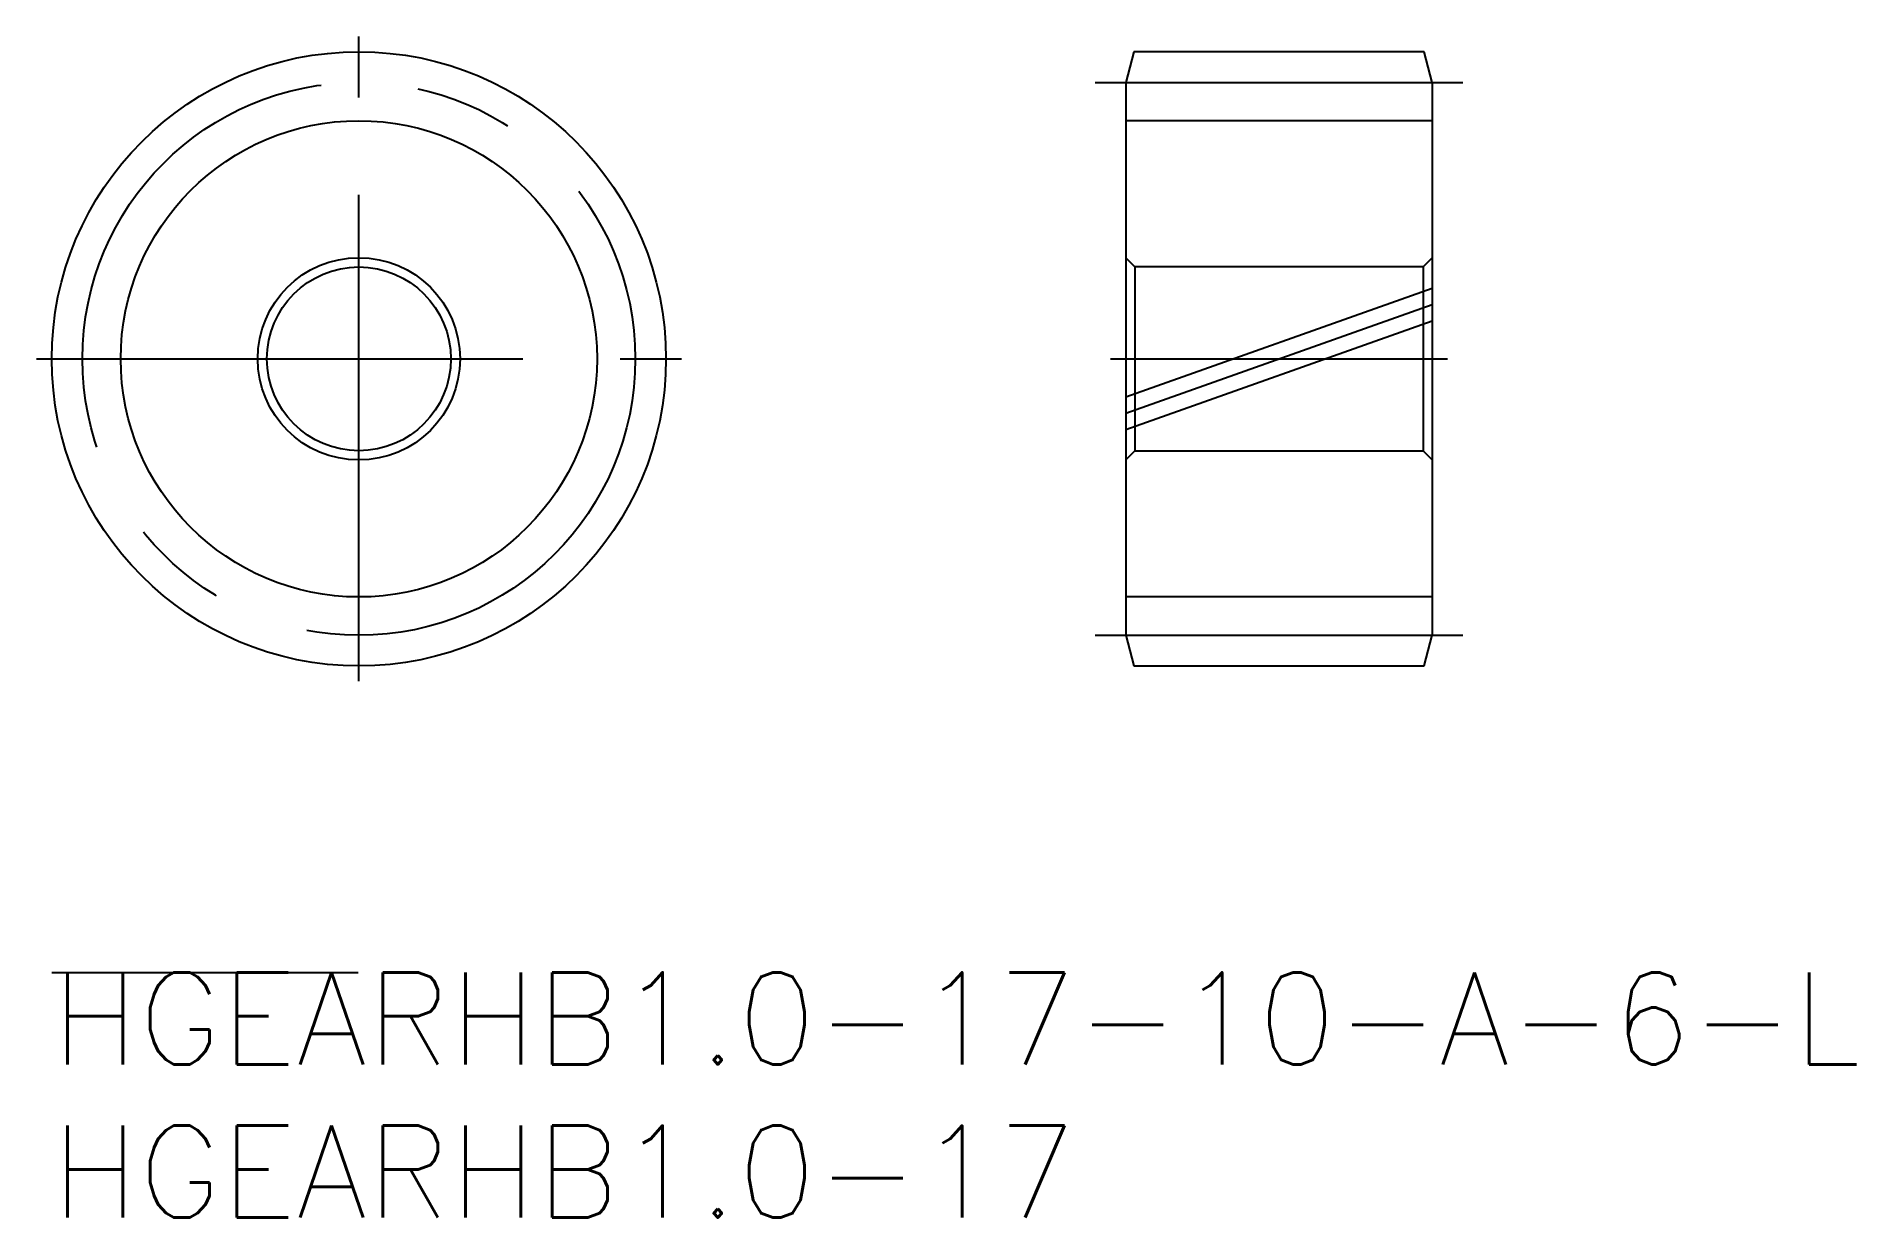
# Model space of a CAD drawing. Extents: x -0.5 to 58.9, y -8 to 30.5.
import ezdxf

# ---------------------------------------------------------------- set-up
doc = ezdxf.new("R2010")
doc.units = 0
doc.header["$LTSCALE"] = 0.5
doc.linetypes.add('CENTER', pattern=[50.8, 31.75, -6.35, 6.35, -6.35])
doc.linetypes.add('PHANTOM', pattern=[63.5, 31.75, -6.35, 6.35, -6.35, 6.35, -6.35])
for name, color, linetype in [('MSM_CENTER', 1, 'CENTER'), ('MSM_CONTINUOUS', 7, 'CONTINUOUS'), ('MSM_IMAGINARY', 6, 'PHANTOM'), ('MSM_NARROW', 5, 'CONTINUOUS'), ('MSM_PART_NUMBER', 7, 'CONTINUOUS')]:
    doc.layers.add(name, color=color, linetype=linetype)
doc.styles.get("Standard").update_dxf_attribs({"font": 'txt.shx', "height": 1, "bigfont": 'bigfont.shx'})

# ---------------------------------------------------------------- blocks, each defined once
blk = doc.blocks.new('*U12')
at = {"layer": 'MSM_PART_NUMBER'}
blk.add_text('HGEARHB1.0-17-10-A-6-L', height=3, dxfattribs=at).set_placement((0, -3))
blk = doc.blocks.new('*U13')
at = {"layer": 'MSM_PART_NUMBER'}
blk.add_text('HGEARHB1.0-17', height=3, dxfattribs=at).set_placement((0, -8))

msp = doc.modelspace()

# ---------------------------------------------------------------- linework, layer by layer
at = {"layer": 'MSM_CENTER'}
for p, q in [((10.02, 9.499), (10.02, 30.541)), ((34.04, 29.04), (46.04, 29.04)), ((-0.501, 20.02), (20.541, 20.02)), ((34.54, 20.02), (45.54, 20.02)), ((34.04, 11), (46.04, 11))]:
    msp.add_line(p, q, dxfattribs=at)
msp.add_circle((10.02, 20.02), 9.02, dxfattribs=at)
at = {"layer": 'MSM_CONTINUOUS'}
for p, q in [((35.308, 30.04), (35.04, 29.04)), ((44.772, 30.04), (35.308, 30.04)), ((45.04, 29.04), (44.772, 30.04)), ((35.04, 29.04), (35.04, 11)), ((45.04, 29.04), (45.04, 11)), ((45.04, 27.79), (35.04, 27.79)), ((35.34, 23.02), (35.04, 23.32)), ((45.04, 23.32), (44.74, 23.02)), ((44.74, 23.02), (35.34, 23.02)), ((35.34, 23.02), (35.34, 17.02)), ((44.74, 23.02), (44.74, 17.02)), ((35.04, 16.72), (35.34, 17.02)), ((35.34, 17.02), (44.74, 17.02)), ((44.74, 17.02), (45.04, 16.72)), ((45.04, 12.25), (35.04, 12.25)), ((35.04, 11), (35.308, 10)), ((44.772, 10), (45.04, 11)), ((35.308, 10), (44.772, 10)), ((0, 0), (10, 0))]:
    msp.add_line(p, q, dxfattribs=at)
for radius in [10.02, 3.3, 3]:
    msp.add_circle((10.02, 20.02), radius, dxfattribs=at)
at = {"layer": 'MSM_IMAGINARY'}
for p, q in [((35.04, 18.777), (45.04, 22.324)), ((35.04, 18.247), (45.04, 21.793)), ((35.04, 17.716), (45.04, 21.263))]:
    msp.add_line(p, q, dxfattribs=at)
at = {"layer": 'MSM_NARROW'}
msp.add_circle((10.02, 20.02), 7.77, dxfattribs=at)

# ---------------------------------------------------------------- block references
at = {"layer": 'MSM_CONTINUOUS'}
for name in ['*U12', '*U13']:
    msp.add_blockref(name, (0, 0), dxfattribs=at)

doc.saveas('drawing.dxf')
